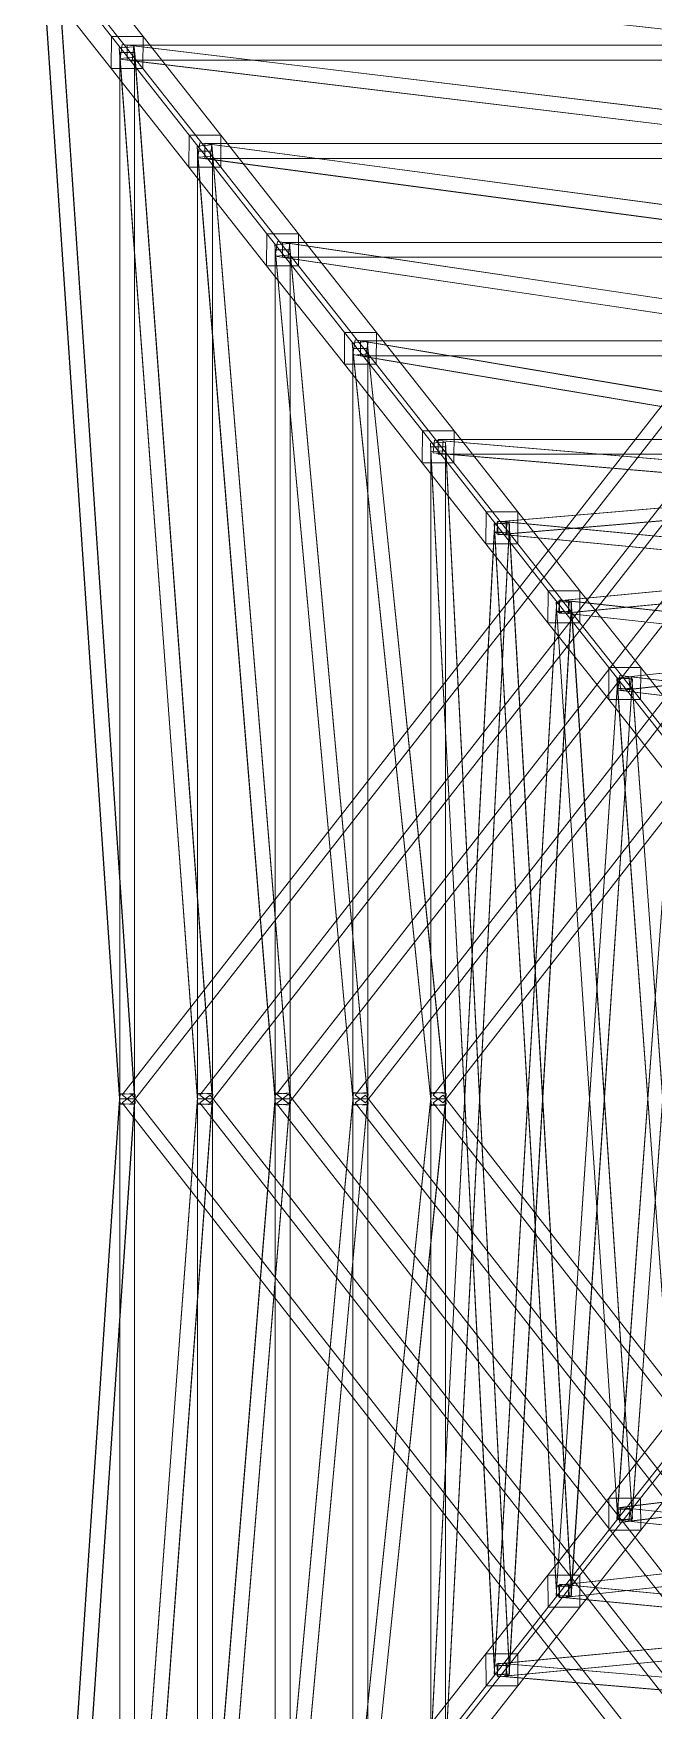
# Model space of a CAD drawing. Extents: x 4 to 464, y 11 to 29.
# Drawn here: x 455.72 to 458.62, y 17.13 to 25 of the extents above; entities that cross this region are included whole.
import ezdxf

# ---------------------------------------------------------------- set-up
doc = ezdxf.new("R2010")
doc.units = 0
doc.header["$MEASUREMENT"] = 0
doc.layers.add('Structures Plan', color=7, linetype='CONTINUOUS', lineweight=0)

msp = doc.modelspace()

# ---------------------------------------------------------------- linework, layer by layer
at = {"layer": 'Structures Plan', "color": 253}
for points in [[(455.718, 25.445, 0.012), (456.082, 24.982, 5.012), (456.081, 24.832, 4.999), (455.717, 25.295, -0.001)], [(455.867, 25.445, 0.001), (456.231, 24.982, 5.001), (456.082, 24.982, 5.012), (455.718, 25.445, 0.012)], [(459.97, 24.875, 5.023), (455.762, 25.338, 0.023), (455.769, 25.408, 0.023), (459.977, 24.945, 5.023)], [(459.977, 24.945, 5.023), (455.769, 25.408, 0.023), (455.822, 25.402, -0.023), (460.03, 24.939, 4.977)], [(460.03, 24.939, 4.977), (455.822, 25.402, -0.023), (455.815, 25.332, -0.023), (460.023, 24.869, 4.977)], [(455.866, 25.295, -0.012), (456.23, 24.832, 4.988), (456.231, 24.982, 5.001), (455.867, 25.445, 0.001)], [(456.119, 20.021, 5.026), (455.755, 25.391, 0.026), (455.825, 25.396, 0.026), (456.189, 20.026, 5.026)], [(456.123, 19.974, 4.974), (455.759, 25.344, -0.026), (455.755, 25.391, 0.026), (456.119, 20.021, 5.026)], [(456.193, 19.979, 4.974), (455.829, 25.349, -0.026), (455.759, 25.344, -0.026), (456.123, 19.974, 4.974)], [(460.023, 24.869, 4.977), (455.815, 25.332, -0.023), (455.762, 25.338, 0.023), (459.97, 24.875, 5.023)], [(456.189, 20.026, 5.026), (455.825, 25.396, 0.026), (455.829, 25.349, -0.026), (456.193, 19.979, 4.974)], [(455.717, 25.295, -0.001), (456.081, 24.832, 4.999), (456.23, 24.832, 4.988), (455.866, 25.295, -0.012)], [(456.081, 24.832, 4.999), (456.082, 24.982, 5.012), (456.231, 24.982, 5.001), (456.23, 24.832, 4.988)], [(456.082, 24.982, 5.012), (456.447, 24.52, 10.012), (456.446, 24.37, 9.999), (456.081, 24.832, 4.999)], [(456.081, 24.832, 4.999), (456.082, 24.982, 5.012), (456.231, 24.982, 5.001), (456.23, 24.832, 4.988)], [(456.231, 24.982, 5.001), (456.596, 24.52, 10.001), (456.447, 24.52, 10.012), (456.082, 24.982, 5.012)], [(456.484, 20.022, 10.025), (456.119, 24.929, 5.025), (456.189, 24.934, 5.025), (456.554, 20.027, 10.025)], [(456.123, 24.88, 4.975), (456.193, 24.885, 4.975), (456.189, 24.934, 5.025), (456.119, 24.929, 5.025)], [(459.968, 24.414, 10.021), (456.124, 24.876, 5.021), (456.133, 24.945, 5.021), (459.977, 24.483, 10.021)], [(456.179, 24.869, 4.979), (456.188, 24.938, 4.979), (456.133, 24.945, 5.021), (456.124, 24.876, 5.021)], [(459.977, 24.483, 10.021), (456.133, 24.945, 5.021), (456.188, 24.938, 4.979), (460.032, 24.476, 9.979)], [(456.156, 24.872, 4.965), (460, 24.872, 4.965), (460, 24.942, 4.965), (456.156, 24.942, 4.965)], [(456.156, 24.942, 5.035), (460, 24.942, 5.035), (460, 24.872, 5.035), (456.156, 24.872, 5.035)], [(456.156, 24.942, 4.965), (460, 24.942, 4.965), (460, 24.942, 5.035), (456.156, 24.942, 5.035)], [(456.156, 24.942, 4.965), (456.156, 24.872, 4.965), (456.156, 24.872, 5.035), (456.156, 24.942, 5.035)], [(460.032, 24.476, 9.979), (456.188, 24.938, 4.979), (456.179, 24.869, 4.979), (460.023, 24.407, 9.979)], [(456.554, 20.027, 10.025), (456.189, 24.934, 5.025), (456.193, 24.885, 4.975), (456.558, 19.978, 9.975)], [(456.23, 24.832, 4.988), (456.595, 24.37, 9.988), (456.596, 24.52, 10.001), (456.231, 24.982, 5.001)], [(456.488, 19.973, 9.975), (456.123, 24.88, 4.975), (456.119, 24.929, 5.025), (456.484, 20.022, 10.025)], [(456.121, 24.907, 4.965), (456.121, 20, 4.965), (456.191, 20, 4.965), (456.191, 24.907, 4.965)], [(456.121, 24.907, 5.035), (456.121, 20, 5.035), (456.121, 20, 4.965), (456.121, 24.907, 4.965)], [(456.191, 24.907, 5.035), (456.191, 20, 5.035), (456.121, 20, 5.035), (456.121, 24.907, 5.035)], [(456.191, 24.907, 4.965), (456.121, 24.907, 4.965), (456.121, 24.907, 5.035), (456.191, 24.907, 5.035)], [(456.558, 19.978, 9.975), (456.193, 24.885, 4.975), (456.123, 24.88, 4.975), (456.488, 19.973, 9.975)], [(460.023, 24.407, 9.979), (456.179, 24.869, 4.979), (456.124, 24.876, 5.021), (459.968, 24.414, 10.021)], [(456.18, 19.981, 4.97), (460.024, 24.888, 4.97), (459.976, 24.926, 4.97), (456.132, 20.019, 4.97)], [(456.132, 20.019, 5.03), (459.976, 24.926, 5.03), (460.024, 24.888, 5.03), (456.18, 19.981, 5.03)], [(456.132, 20.019, 4.97), (459.976, 24.926, 4.97), (459.976, 24.926, 5.03), (456.132, 20.019, 5.03)], [(456.156, 24.872, 5.035), (460, 24.872, 5.035), (460, 24.872, 4.965), (456.156, 24.872, 4.965)], [(456.18, 19.981, 5.03), (460.024, 24.888, 5.03), (460.024, 24.888, 4.97), (456.18, 19.981, 4.97)], [(456.191, 24.907, 4.965), (456.191, 20, 4.965), (456.191, 20, 5.035), (456.191, 24.907, 5.035)], [(456.081, 24.832, 4.999), (456.446, 24.37, 9.999), (456.595, 24.37, 9.988), (456.23, 24.832, 4.988)], [(456.446, 24.37, 9.999), (456.447, 24.52, 10.012), (456.596, 24.52, 10.001), (456.595, 24.37, 9.988)], [(456.447, 24.52, 10.012), (456.811, 24.057, 15.012), (456.81, 23.907, 14.999), (456.446, 24.37, 9.999)], [(456.446, 24.37, 9.999), (456.447, 24.52, 10.012), (456.596, 24.52, 10.001), (456.595, 24.37, 9.988)], [(456.596, 24.52, 10.001), (456.96, 24.057, 15.001), (456.811, 24.057, 15.012), (456.447, 24.52, 10.012)], [(456.848, 20.023, 15.023), (456.484, 24.468, 10.023), (456.554, 24.474, 10.023), (456.918, 20.029, 15.023)], [(456.488, 24.416, 9.977), (456.558, 24.422, 9.977), (456.554, 24.474, 10.023), (456.484, 24.468, 10.023)], [(456.852, 19.971, 14.977), (456.488, 24.416, 9.977), (456.484, 24.468, 10.023), (456.848, 20.023, 15.023)], [(459.967, 23.951, 15.02), (456.488, 24.414, 10.02), (456.497, 24.483, 10.02), (459.976, 24.02, 15.02)], [(456.545, 24.407, 9.98), (456.554, 24.476, 9.98), (456.497, 24.483, 10.02), (456.488, 24.414, 10.02)], [(459.976, 24.02, 15.02), (456.497, 24.483, 10.02), (456.554, 24.476, 9.98), (460.033, 24.013, 14.98)], [(456.545, 19.982, 9.97), (460.024, 24.427, 9.97), (459.976, 24.463, 9.97), (456.497, 20.018, 9.97)], [(456.497, 20.018, 10.03), (459.976, 24.463, 10.03), (460.024, 24.427, 10.03), (456.545, 19.982, 10.03)], [(456.497, 20.018, 9.97), (459.976, 24.463, 9.97), (459.976, 24.463, 10.03), (456.497, 20.018, 10.03)], [(456.521, 24.41, 9.965), (460, 24.41, 9.965), (460, 24.48, 9.965), (456.521, 24.48, 9.965)], [(456.521, 24.48, 10.035), (460, 24.48, 10.035), (460, 24.41, 10.035), (456.521, 24.41, 10.035)], [(456.521, 24.48, 9.965), (460, 24.48, 9.965), (460, 24.48, 10.035), (456.521, 24.48, 10.035)], [(456.521, 24.48, 9.965), (456.521, 24.41, 9.965), (456.521, 24.41, 10.035), (456.521, 24.48, 10.035)], [(460.033, 24.013, 14.98), (456.554, 24.476, 9.98), (456.545, 24.407, 9.98), (460.024, 23.944, 14.98)], [(456.918, 20.029, 15.023), (456.554, 24.474, 10.023), (456.558, 24.422, 9.977), (456.922, 19.977, 14.977)], [(456.595, 24.37, 9.988), (456.959, 23.907, 14.988), (456.96, 24.057, 15.001), (456.596, 24.52, 10.001)], [(456.486, 24.445, 9.965), (456.486, 20, 9.965), (456.556, 20, 9.965), (456.556, 24.445, 9.965)], [(456.486, 24.445, 10.035), (456.486, 20, 10.035), (456.486, 20, 9.965), (456.486, 24.445, 9.965)], [(456.556, 24.445, 10.035), (456.556, 20, 10.035), (456.486, 20, 10.035), (456.486, 24.445, 10.035)], [(456.556, 24.445, 9.965), (456.486, 24.445, 9.965), (456.486, 24.445, 10.035), (456.556, 24.445, 10.035)], [(456.922, 19.977, 14.977), (456.558, 24.422, 9.977), (456.488, 24.416, 9.977), (456.852, 19.971, 14.977)], [(460.024, 23.944, 14.98), (456.545, 24.407, 9.98), (456.488, 24.414, 10.02), (459.967, 23.951, 15.02)], [(456.521, 24.41, 10.035), (460, 24.41, 10.035), (460, 24.41, 9.965), (456.521, 24.41, 9.965)], [(456.545, 19.982, 10.03), (460.024, 24.427, 10.03), (460.024, 24.427, 9.97), (456.545, 19.982, 9.97)], [(456.556, 24.445, 9.965), (456.556, 20, 9.965), (456.556, 20, 10.035), (456.556, 24.445, 10.035)], [(456.446, 24.37, 9.999), (456.81, 23.907, 14.999), (456.959, 23.907, 14.988), (456.595, 24.37, 9.988)], [(456.81, 23.907, 14.999), (456.811, 24.057, 15.012), (456.96, 24.057, 15.001), (456.959, 23.907, 14.988)], [(456.811, 24.057, 15.012), (457.176, 23.595, 20.012), (457.175, 23.445, 19.999), (456.81, 23.907, 14.999)], [(456.81, 23.907, 14.999), (456.811, 24.057, 15.012), (456.96, 24.057, 15.001), (456.959, 23.907, 14.988)], [(456.96, 24.057, 15.001), (457.325, 23.595, 20.001), (457.176, 23.595, 20.012), (456.811, 24.057, 15.012)], [(457.213, 20.024, 20.022), (456.848, 24.006, 15.022), (456.917, 24.012, 15.022), (457.282, 20.03, 20.022)], [(456.853, 23.952, 14.978), (456.922, 23.958, 14.978), (456.917, 24.012, 15.022), (456.848, 24.006, 15.022)], [(457.218, 19.97, 19.978), (456.853, 23.952, 14.978), (456.848, 24.006, 15.022), (457.213, 20.024, 20.022)], [(459.966, 23.49, 20.019), (456.851, 23.952, 15.019), (456.861, 24.021, 15.019), (459.976, 23.559, 20.019)], [(456.909, 23.943, 14.981), (456.919, 24.012, 14.981), (456.861, 24.021, 15.019), (456.851, 23.952, 15.019)], [(456.913, 19.978, 14.965), (460.028, 23.96, 14.965), (459.972, 24.004, 14.965), (456.857, 20.022, 14.965)], [(456.857, 20.022, 15.035), (459.972, 24.004, 15.035), (460.028, 23.96, 15.035), (456.913, 19.978, 15.035)], [(456.857, 20.022, 14.965), (459.972, 24.004, 14.965), (459.972, 24.004, 15.035), (456.857, 20.022, 15.035)], [(459.976, 23.559, 20.019), (456.861, 24.021, 15.019), (456.919, 24.012, 14.981), (460.034, 23.55, 19.981)], [(456.885, 23.947, 14.965), (460, 23.947, 14.965), (460, 24.017, 14.965), (456.885, 24.017, 14.965)], [(456.885, 24.017, 15.035), (460, 24.017, 15.035), (460, 23.947, 15.035), (456.885, 23.947, 15.035)], [(456.885, 24.017, 14.965), (460, 24.017, 14.965), (460, 24.017, 15.035), (456.885, 24.017, 15.035)], [(456.885, 24.017, 14.965), (456.885, 23.947, 14.965), (456.885, 23.947, 15.035), (456.885, 24.017, 15.035)], [(460.034, 23.55, 19.981), (456.919, 24.012, 14.981), (456.909, 23.943, 14.981), (460.024, 23.481, 19.981)], [(457.282, 20.03, 20.022), (456.917, 24.012, 15.022), (456.922, 23.958, 14.978), (457.287, 19.976, 19.978)], [(456.959, 23.907, 14.988), (457.324, 23.445, 19.988), (457.325, 23.595, 20.001), (456.96, 24.057, 15.001)], [(456.85, 23.982, 14.965), (456.85, 20, 14.965), (456.92, 20, 14.965), (456.92, 23.982, 14.965)], [(456.85, 23.982, 15.035), (456.85, 20, 15.035), (456.85, 20, 14.965), (456.85, 23.982, 14.965)], [(456.92, 23.982, 15.035), (456.92, 20, 15.035), (456.85, 20, 15.035), (456.85, 23.982, 15.035)], [(456.92, 23.982, 14.965), (456.85, 23.982, 14.965), (456.85, 23.982, 15.035), (456.92, 23.982, 15.035)], [(460.024, 23.481, 19.981), (456.909, 23.943, 14.981), (456.851, 23.952, 15.019), (459.966, 23.49, 20.019)], [(457.287, 19.976, 19.978), (456.922, 23.958, 14.978), (456.853, 23.952, 14.978), (457.218, 19.97, 19.978)], [(456.885, 23.947, 15.035), (460, 23.947, 15.035), (460, 23.947, 14.965), (456.885, 23.947, 14.965)], [(456.913, 19.978, 15.035), (460.028, 23.96, 15.035), (460.028, 23.96, 14.965), (456.913, 19.978, 14.965)], [(456.92, 23.982, 14.965), (456.92, 20, 14.965), (456.92, 20, 15.035), (456.92, 23.982, 15.035)], [(456.81, 23.907, 14.999), (457.175, 23.445, 19.999), (457.324, 23.445, 19.988), (456.959, 23.907, 14.988)], [(457.175, 23.445, 19.999), (457.176, 23.595, 20.012), (457.325, 23.595, 20.001), (457.324, 23.445, 19.988)], [(457.176, 23.595, 20.012), (457.541, 23.133, 25.012), (457.54, 22.983, 24.999), (457.175, 23.445, 19.999)], [(457.175, 23.445, 19.999), (457.176, 23.595, 20.012), (457.325, 23.595, 20.001), (457.324, 23.445, 19.988)], [(457.325, 23.595, 20.001), (457.69, 23.133, 25.001), (457.541, 23.133, 25.012), (457.176, 23.595, 20.012)], [(457.324, 23.445, 19.988), (457.689, 22.983, 24.988), (457.69, 23.133, 25.001), (457.325, 23.595, 20.001)], [(457.577, 20.025, 25.02), (457.212, 23.545, 20.02), (457.282, 23.552, 20.02), (457.647, 20.032, 25.02)], [(457.218, 23.488, 19.98), (457.288, 23.495, 19.98), (457.282, 23.552, 20.02), (457.212, 23.545, 20.02)], [(457.583, 19.968, 24.98), (457.218, 23.488, 19.98), (457.212, 23.545, 20.02), (457.577, 20.025, 25.02)], [(459.964, 23.029, 25.017), (457.214, 23.491, 20.017), (457.226, 23.56, 20.017), (459.976, 23.098, 25.017)], [(457.274, 23.48, 19.983), (457.286, 23.549, 19.983), (457.226, 23.56, 20.017), (457.214, 23.491, 20.017)], [(457.215, 23.52, 19.965), (457.215, 20, 19.965), (457.285, 20, 19.965), (457.285, 23.52, 19.965)], [(457.215, 23.52, 20.035), (457.215, 20, 20.035), (457.215, 20, 19.965), (457.215, 23.52, 19.965)], [(457.285, 23.52, 20.035), (457.285, 20, 20.035), (457.215, 20, 20.035), (457.215, 23.52, 20.035)], [(457.285, 23.52, 19.965), (457.215, 23.52, 19.965), (457.215, 23.52, 20.035), (457.285, 23.52, 20.035)], [(459.976, 23.098, 25.017), (457.226, 23.56, 20.017), (457.286, 23.549, 19.983), (460.036, 23.087, 24.983)], [(457.274, 19.982, 19.97), (460.024, 23.502, 19.97), (459.976, 23.538, 19.97), (457.226, 20.018, 19.97)], [(457.226, 20.018, 20.03), (459.976, 23.538, 20.03), (460.024, 23.502, 20.03), (457.274, 19.982, 20.03)], [(457.226, 20.018, 19.97), (459.976, 23.538, 19.97), (459.976, 23.538, 20.03), (457.226, 20.018, 20.03)], [(457.25, 23.485, 19.965), (460, 23.485, 19.965), (460, 23.555, 19.965), (457.25, 23.555, 19.965)], [(457.25, 23.555, 20.035), (460, 23.555, 20.035), (460, 23.485, 20.035), (457.25, 23.485, 20.035)], [(457.25, 23.555, 19.965), (460, 23.555, 19.965), (460, 23.555, 20.035), (457.25, 23.555, 20.035)], [(457.25, 23.555, 19.965), (457.25, 23.485, 19.965), (457.25, 23.485, 20.035), (457.25, 23.555, 20.035)], [(460.036, 23.087, 24.983), (457.286, 23.549, 19.983), (457.274, 23.48, 19.983), (460.024, 23.018, 24.983)], [(457.647, 20.032, 25.02), (457.282, 23.552, 20.02), (457.288, 23.495, 19.98), (457.653, 19.975, 24.98)], [(457.285, 23.52, 19.965), (457.285, 20, 19.965), (457.285, 20, 20.035), (457.285, 23.52, 20.035)], [(457.175, 23.445, 19.999), (457.54, 22.983, 24.999), (457.689, 22.983, 24.988), (457.324, 23.445, 19.988)], [(460.024, 23.018, 24.983), (457.274, 23.48, 19.983), (457.214, 23.491, 20.017), (459.964, 23.029, 25.017)], [(457.653, 19.975, 24.98), (457.288, 23.495, 19.98), (457.218, 23.488, 19.98), (457.583, 19.968, 24.98)], [(457.25, 23.485, 20.035), (460, 23.485, 20.035), (460, 23.485, 19.965), (457.25, 23.485, 19.965)], [(457.274, 19.982, 20.03), (460.024, 23.502, 20.03), (460.024, 23.502, 19.97), (457.274, 19.982, 19.97)], [(457.54, 22.983, 24.999), (457.541, 23.133, 25.012), (457.69, 23.133, 25.001), (457.689, 22.983, 24.988)], [(457.541, 23.133, 25.012), (457.84, 22.753, 29.112), (457.839, 22.603, 29.099), (457.54, 22.983, 24.999)], [(457.54, 22.983, 24.999), (457.541, 23.133, 25.012), (457.69, 23.133, 25.001), (457.689, 22.983, 24.988)], [(457.69, 23.133, 25.001), (457.989, 22.753, 29.101), (457.84, 22.753, 29.112), (457.541, 23.133, 25.012)], [(457.689, 22.983, 24.988), (457.988, 22.603, 29.088), (457.989, 22.753, 29.101), (457.69, 23.133, 25.001)], [(457.878, 17.34, 29.128), (457.579, 23.076, 25.028), (457.649, 23.08, 25.028), (457.948, 17.344, 29.128)], [(457.581, 23.036, 24.972), (457.651, 23.04, 24.972), (457.649, 23.08, 25.028), (457.579, 23.076, 25.028)], [(457.88, 17.3, 29.072), (457.581, 23.036, 24.972), (457.579, 23.076, 25.028), (457.878, 17.34, 29.128)], [(457.58, 23.058, 24.965), (457.58, 20, 24.965), (457.65, 20, 24.965), (457.65, 23.058, 24.965)], [(457.58, 23.058, 25.035), (457.58, 20, 25.035), (457.58, 20, 24.965), (457.58, 23.058, 24.965)], [(457.65, 23.058, 25.035), (457.65, 20, 25.035), (457.58, 20, 25.035), (457.58, 23.058, 25.035)], [(457.65, 23.058, 24.965), (457.58, 23.058, 24.965), (457.58, 23.058, 25.035), (457.65, 23.058, 25.035)], [(457.639, 19.982, 24.97), (460.024, 23.04, 24.97), (459.976, 23.076, 24.97), (457.591, 20.018, 24.97)], [(457.591, 20.018, 25.03), (459.976, 23.076, 25.03), (460.024, 23.04, 25.03), (457.639, 19.982, 25.03)], [(457.591, 20.018, 24.97), (459.976, 23.076, 24.97), (459.976, 23.076, 25.03), (457.591, 20.018, 25.03)], [(462.063, 22.65, 29.122), (457.592, 23.03, 25.022), (457.597, 23.09, 25.022), (462.068, 22.71, 29.122)], [(457.633, 23.026, 24.978), (457.638, 23.086, 24.978), (457.597, 23.09, 25.022), (457.592, 23.03, 25.022)], [(462.068, 22.71, 29.122), (457.597, 23.09, 25.022), (457.638, 23.086, 24.978), (462.109, 22.706, 29.078)], [(457.615, 23.023, 24.965), (460, 23.023, 24.965), (460, 23.093, 24.965), (457.615, 23.093, 24.965)], [(457.615, 23.093, 25.035), (460, 23.093, 25.035), (460, 23.023, 25.035), (457.615, 23.023, 25.035)], [(457.615, 23.093, 24.965), (460, 23.093, 24.965), (460, 23.093, 25.035), (457.615, 23.093, 25.035)], [(457.615, 23.093, 24.965), (457.615, 23.023, 24.965), (457.615, 23.023, 25.035), (457.615, 23.093, 25.035)], [(462.109, 22.706, 29.078), (457.638, 23.086, 24.978), (457.633, 23.026, 24.978), (462.104, 22.646, 29.078)], [(457.948, 17.344, 29.128), (457.649, 23.08, 25.028), (457.651, 23.04, 24.972), (457.95, 17.304, 29.072)], [(457.65, 23.058, 24.965), (457.65, 20, 24.965), (457.65, 20, 25.035), (457.65, 23.058, 25.035)], [(457.891, 22.706, 29.078), (462.362, 23.086, 24.978), (462.403, 23.09, 25.022), (457.932, 22.71, 29.122)], [(457.896, 22.646, 29.078), (462.367, 23.026, 24.978), (462.362, 23.086, 24.978), (457.891, 22.706, 29.078)], [(457.932, 22.71, 29.122), (462.403, 23.09, 25.022), (462.408, 23.03, 25.022), (457.937, 22.65, 29.122)], [(457.54, 22.983, 24.999), (457.839, 22.603, 29.099), (457.988, 22.603, 29.088), (457.689, 22.983, 24.988)], [(457.95, 17.304, 29.072), (457.651, 23.04, 24.972), (457.581, 23.036, 24.972), (457.88, 17.3, 29.072)], [(462.104, 22.646, 29.078), (457.633, 23.026, 24.978), (457.592, 23.03, 25.022), (462.063, 22.65, 29.122)], [(457.615, 23.023, 25.035), (460, 23.023, 25.035), (460, 23.023, 24.965), (457.615, 23.023, 24.965)], [(457.639, 19.982, 25.03), (460.024, 23.04, 25.03), (460.024, 23.04, 24.97), (457.639, 19.982, 24.97)], [(457.937, 22.65, 29.122), (462.408, 23.03, 25.022), (462.367, 23.026, 24.978), (457.896, 22.646, 29.078)], [(457.839, 22.603, 29.099), (457.84, 22.753, 29.112), (457.989, 22.753, 29.101), (457.988, 22.603, 29.088)], [(457.84, 22.753, 29.112), (458.131, 22.383, 33.112), (458.13, 22.233, 33.099), (457.839, 22.603, 29.099)], [(457.839, 22.603, 29.099), (457.84, 22.753, 29.112), (457.989, 22.753, 29.101), (457.988, 22.603, 29.088)], [(457.989, 22.753, 29.101), (458.28, 22.383, 33.101), (458.131, 22.383, 33.112), (457.84, 22.753, 29.112)], [(457.988, 22.603, 29.088), (458.279, 22.233, 33.088), (458.28, 22.383, 33.101), (457.989, 22.753, 29.101)], [(457.878, 22.66, 29.128), (457.579, 16.924, 25.028), (457.581, 16.964, 24.972), (457.88, 22.7, 29.072)], [(457.948, 22.656, 29.128), (457.649, 16.92, 25.028), (457.579, 16.924, 25.028), (457.878, 22.66, 29.128)], [(457.88, 22.7, 29.072), (457.581, 16.964, 24.972), (457.651, 16.96, 24.972), (457.95, 22.696, 29.072)], [(457.95, 22.696, 29.072), (457.651, 16.96, 24.972), (457.649, 16.92, 25.028), (457.948, 22.656, 29.128)], [(458.169, 17.712, 33.127), (457.878, 22.698, 29.127), (457.948, 22.702, 29.127), (458.239, 17.716, 33.127)], [(457.88, 22.654, 29.073), (457.95, 22.658, 29.073), (457.948, 22.702, 29.127), (457.878, 22.698, 29.127)], [(457.95, 22.696, 29.072), (457.88, 22.7, 29.072), (457.878, 22.66, 29.128), (457.948, 22.656, 29.128)], [(458.171, 17.668, 33.073), (457.88, 22.654, 29.073), (457.878, 22.698, 29.127), (458.169, 17.712, 33.127)], [(458.241, 17.672, 33.073), (457.95, 22.658, 29.073), (457.88, 22.654, 29.073), (458.171, 17.668, 33.073)], [(461.771, 22.28, 33.121), (457.89, 22.65, 29.121), (457.895, 22.71, 29.121), (461.776, 22.34, 33.121)], [(457.933, 22.646, 29.079), (457.938, 22.706, 29.079), (457.895, 22.71, 29.121), (457.89, 22.65, 29.121)], [(461.814, 22.276, 33.079), (457.933, 22.646, 29.079), (457.89, 22.65, 29.121), (461.771, 22.28, 33.121)], [(457.891, 22.706, 29.078), (457.896, 22.646, 29.078), (457.937, 22.65, 29.122), (457.932, 22.71, 29.122)], [(461.776, 22.34, 33.121), (457.895, 22.71, 29.121), (457.938, 22.706, 29.079), (461.819, 22.336, 33.079)], [(461.819, 22.336, 33.079), (457.938, 22.706, 29.079), (457.933, 22.646, 29.079), (461.814, 22.276, 33.079)], [(458.239, 17.716, 33.127), (457.948, 22.702, 29.127), (457.95, 22.658, 29.073), (458.241, 17.672, 33.073)], [(458.181, 22.336, 33.079), (462.062, 22.706, 29.079), (462.105, 22.71, 29.121), (458.224, 22.34, 33.121)], [(458.186, 22.276, 33.079), (462.067, 22.646, 29.079), (462.062, 22.706, 29.079), (458.181, 22.336, 33.079)], [(458.229, 22.28, 33.121), (462.11, 22.65, 29.121), (462.067, 22.646, 29.079), (458.186, 22.276, 33.079)], [(458.224, 22.34, 33.121), (462.105, 22.71, 29.121), (462.11, 22.65, 29.121), (458.229, 22.28, 33.121)], [(457.839, 22.603, 29.099), (458.13, 22.233, 33.099), (458.279, 22.233, 33.088), (457.988, 22.603, 29.088)], [(458.13, 22.233, 33.099), (458.131, 22.383, 33.112), (458.28, 22.383, 33.101), (458.279, 22.233, 33.088)], [(458.131, 22.383, 33.112), (458.416, 22.023, 37.012), (458.415, 21.873, 36.999), (458.13, 22.233, 33.099)], [(458.13, 22.233, 33.099), (458.131, 22.383, 33.112), (458.28, 22.383, 33.101), (458.279, 22.233, 33.088)], [(458.28, 22.383, 33.101), (458.565, 22.023, 37.001), (458.416, 22.023, 37.012), (458.131, 22.383, 33.112)], [(461.484, 21.921, 37.019), (458.179, 22.281, 33.119), (458.186, 22.34, 33.119), (461.491, 21.98, 37.019)], [(458.224, 22.276, 33.081), (458.231, 22.335, 33.081), (458.186, 22.34, 33.119), (458.179, 22.281, 33.119)], [(458.181, 22.336, 33.079), (458.186, 22.276, 33.079), (458.229, 22.28, 33.121), (458.224, 22.34, 33.121)], [(461.491, 21.98, 37.019), (458.186, 22.34, 33.119), (458.231, 22.335, 33.081), (461.536, 21.975, 36.981)], [(461.536, 21.975, 36.981), (458.231, 22.335, 33.081), (458.224, 22.276, 33.081), (461.529, 21.916, 36.981)], [(458.279, 22.233, 33.088), (458.564, 21.873, 36.988), (458.565, 22.023, 37.001), (458.28, 22.383, 33.101)], [(458.464, 21.975, 36.981), (461.769, 22.335, 33.081), (461.814, 22.34, 33.119), (458.509, 21.98, 37.019)], [(458.471, 21.916, 36.981), (461.776, 22.276, 33.081), (461.769, 22.335, 33.081), (458.464, 21.975, 36.981)], [(458.509, 21.98, 37.019), (461.814, 22.34, 33.119), (461.821, 22.281, 33.119), (458.516, 21.921, 37.019)], [(458.169, 22.288, 33.127), (457.878, 17.302, 29.127), (457.88, 17.346, 29.073), (458.171, 22.332, 33.073)], [(458.239, 22.284, 33.127), (457.948, 17.298, 29.127), (457.878, 17.302, 29.127), (458.169, 22.288, 33.127)], [(458.171, 22.332, 33.073), (457.88, 17.346, 29.073), (457.95, 17.342, 29.073), (458.241, 22.328, 33.073)], [(458.241, 22.328, 33.073), (457.95, 17.342, 29.073), (457.948, 17.298, 29.127), (458.239, 22.284, 33.127)], [(458.454, 18.073, 37.026), (458.169, 22.329, 33.126), (458.238, 22.334, 33.126), (458.523, 18.078, 37.026)], [(458.172, 22.282, 33.074), (458.241, 22.287, 33.074), (458.238, 22.334, 33.126), (458.169, 22.329, 33.126)], [(458.241, 22.328, 33.073), (458.171, 22.332, 33.073), (458.169, 22.288, 33.127), (458.239, 22.284, 33.127)], [(458.457, 18.026, 36.974), (458.172, 22.282, 33.074), (458.169, 22.329, 33.126), (458.454, 18.073, 37.026)], [(458.526, 18.031, 36.974), (458.241, 22.287, 33.074), (458.172, 22.282, 33.074), (458.457, 18.026, 36.974)], [(461.529, 21.916, 36.981), (458.224, 22.276, 33.081), (458.179, 22.281, 33.119), (461.484, 21.921, 37.019)], [(458.523, 18.078, 37.026), (458.238, 22.334, 33.126), (458.241, 22.287, 33.074), (458.526, 18.031, 36.974)], [(458.516, 21.921, 37.019), (461.821, 22.281, 33.119), (461.776, 22.276, 33.081), (458.471, 21.916, 36.981)], [(458.13, 22.233, 33.099), (458.415, 21.873, 36.999), (458.564, 21.873, 36.988), (458.279, 22.233, 33.088)], [(458.415, 21.873, 36.999), (458.416, 22.023, 37.012), (458.565, 22.023, 37.001), (458.564, 21.873, 36.988)], [(458.416, 22.023, 37.012), (458.678, 21.69, 40.612), (458.677, 21.54, 40.599), (458.415, 21.873, 36.999)], [(458.415, 21.873, 36.999), (458.416, 22.023, 37.012), (458.565, 22.023, 37.001), (458.564, 21.873, 36.988)], [(458.565, 22.023, 37.001), (458.827, 21.69, 40.601), (458.678, 21.69, 40.612), (458.416, 22.023, 37.012)], [(458.564, 21.873, 36.988), (458.826, 21.54, 40.588), (458.827, 21.69, 40.601), (458.565, 22.023, 37.001)], [(458.454, 21.927, 37.026), (458.169, 17.671, 33.126), (458.172, 17.718, 33.074), (458.457, 21.974, 36.974)], [(458.457, 21.974, 36.974), (458.172, 17.718, 33.074), (458.241, 17.713, 33.074), (458.526, 21.969, 36.974)], [(458.526, 21.969, 36.974), (458.241, 17.713, 33.074), (458.238, 17.666, 33.126), (458.523, 21.922, 37.026)], [(458.715, 18.407, 40.625), (458.453, 21.97, 37.025), (458.523, 21.975, 37.025), (458.785, 18.412, 40.625)], [(458.457, 21.921, 36.975), (458.527, 21.926, 36.975), (458.523, 21.975, 37.025), (458.453, 21.97, 37.025)], [(458.719, 18.358, 40.575), (458.457, 21.921, 36.975), (458.453, 21.97, 37.025), (458.715, 18.407, 40.625)], [(458.526, 21.969, 36.974), (458.457, 21.974, 36.974), (458.454, 21.927, 37.026), (458.523, 21.922, 37.026)], [(461.216, 21.584, 40.621), (458.458, 21.917, 37.021), (458.467, 21.986, 37.021), (461.225, 21.653, 40.621)], [(458.513, 21.91, 36.979), (458.522, 21.979, 36.979), (458.467, 21.986, 37.021), (458.458, 21.917, 37.021)], [(458.464, 21.975, 36.981), (458.471, 21.916, 36.981), (458.516, 21.921, 37.019), (458.509, 21.98, 37.019)], [(461.225, 21.653, 40.621), (458.467, 21.986, 37.021), (458.522, 21.979, 36.979), (461.28, 21.646, 40.579)], [(461.28, 21.646, 40.579), (458.522, 21.979, 36.979), (458.513, 21.91, 36.979), (461.271, 21.577, 40.579)], [(458.785, 18.412, 40.625), (458.523, 21.975, 37.025), (458.527, 21.926, 36.975), (458.789, 18.363, 40.575)], [(458.523, 21.922, 37.026), (458.238, 17.666, 33.126), (458.169, 17.671, 33.126), (458.454, 21.927, 37.026)], [(458.415, 21.873, 36.999), (458.677, 21.54, 40.599), (458.826, 21.54, 40.588), (458.564, 21.873, 36.988)], [(458.789, 18.363, 40.575), (458.527, 21.926, 36.975), (458.457, 21.921, 36.975), (458.719, 18.358, 40.575)], [(461.271, 21.577, 40.579), (458.513, 21.91, 36.979), (458.458, 21.917, 37.021), (461.216, 21.584, 40.621)], [(458.715, 21.593, 40.625), (458.453, 18.03, 37.025), (458.457, 18.079, 36.975), (458.719, 21.642, 40.575)], [(458.719, 21.642, 40.575), (458.457, 18.079, 36.975), (458.527, 18.074, 36.975), (458.789, 21.637, 40.575)], [(458.789, 21.637, 40.575), (458.527, 18.074, 36.975), (458.523, 18.025, 37.025), (458.785, 21.588, 40.625)], [(458.785, 21.588, 40.625), (458.523, 18.025, 37.025), (458.453, 18.03, 37.025), (458.715, 21.593, 40.625)], [(456.119, 19.979, 5.026), (455.755, 14.609, 0.026), (455.759, 14.656, -0.026), (456.123, 20.026, 4.974)], [(456.189, 19.974, 5.026), (455.825, 14.604, 0.026), (455.755, 14.609, 0.026), (456.119, 19.979, 5.026)], [(456.123, 20.026, 4.974), (455.759, 14.656, -0.026), (455.829, 14.651, -0.026), (456.193, 20.021, 4.974)], [(456.193, 20.021, 4.974), (455.829, 14.651, -0.026), (455.825, 14.604, 0.026), (456.189, 19.974, 5.026)], [(456.484, 19.978, 10.025), (456.119, 15.071, 5.025), (456.123, 15.12, 4.975), (456.488, 20.027, 9.975)], [(456.193, 20.021, 4.974), (456.123, 20.026, 4.974), (456.119, 19.979, 5.026), (456.189, 19.974, 5.026)], [(456.123, 19.974, 4.974), (456.193, 19.979, 4.974), (456.189, 20.026, 5.026), (456.119, 20.021, 5.026)], [(456.554, 19.973, 10.025), (456.189, 15.066, 5.025), (456.119, 15.071, 5.025), (456.484, 19.978, 10.025)], [(456.191, 15.093, 4.965), (456.191, 20, 4.965), (456.121, 20, 4.965), (456.121, 15.093, 4.965)], [(456.121, 15.093, 5.035), (456.121, 20, 5.035), (456.191, 20, 5.035), (456.191, 15.093, 5.035)], [(456.121, 15.093, 4.965), (456.121, 20, 4.965), (456.121, 20, 5.035), (456.121, 15.093, 5.035)], [(456.121, 20, 4.965), (456.191, 20, 4.965), (456.191, 20, 5.035), (456.121, 20, 5.035)], [(456.191, 20, 4.965), (456.121, 20, 4.965), (456.121, 20, 5.035), (456.191, 20, 5.035)], [(456.488, 20.027, 9.975), (456.123, 15.12, 4.975), (456.193, 15.115, 4.975), (456.558, 20.022, 9.975)], [(456.132, 19.981, 4.97), (459.976, 15.074, 4.97), (460.024, 15.112, 4.97), (456.18, 20.019, 4.97)], [(456.18, 20.019, 5.03), (460.024, 15.112, 5.03), (459.976, 15.074, 5.03), (456.132, 19.981, 5.03)], [(456.18, 20.019, 4.97), (456.132, 19.981, 4.97), (456.132, 19.981, 5.03), (456.18, 20.019, 5.03)], [(456.132, 20.019, 4.97), (456.18, 19.981, 4.97), (456.18, 19.981, 5.03), (456.132, 20.019, 5.03)], [(456.132, 19.981, 5.03), (459.976, 15.074, 5.03), (459.976, 15.074, 4.97), (456.132, 19.981, 4.97)], [(456.18, 20.019, 4.97), (460.024, 15.112, 4.97), (460.024, 15.112, 5.03), (456.18, 20.019, 5.03)], [(456.558, 20.022, 9.975), (456.193, 15.115, 4.975), (456.189, 15.066, 5.025), (456.554, 19.973, 10.025)], [(456.191, 15.093, 5.035), (456.191, 20, 5.035), (456.191, 20, 4.965), (456.191, 15.093, 4.965)], [(456.848, 19.977, 15.023), (456.484, 15.532, 10.023), (456.488, 15.584, 9.977), (456.852, 20.029, 14.977)], [(456.558, 20.022, 9.975), (456.488, 20.027, 9.975), (456.484, 19.978, 10.025), (456.554, 19.973, 10.025)], [(456.488, 19.973, 9.975), (456.558, 19.978, 9.975), (456.554, 20.027, 10.025), (456.484, 20.022, 10.025)], [(456.918, 19.971, 15.023), (456.554, 15.526, 10.023), (456.484, 15.532, 10.023), (456.848, 19.977, 15.023)], [(456.556, 15.555, 9.965), (456.556, 20, 9.965), (456.486, 20, 9.965), (456.486, 15.555, 9.965)], [(456.486, 15.555, 10.035), (456.486, 20, 10.035), (456.556, 20, 10.035), (456.556, 15.555, 10.035)], [(456.486, 15.555, 9.965), (456.486, 20, 9.965), (456.486, 20, 10.035), (456.486, 15.555, 10.035)], [(456.486, 20, 9.965), (456.556, 20, 9.965), (456.556, 20, 10.035), (456.486, 20, 10.035)], [(456.556, 20, 9.965), (456.486, 20, 9.965), (456.486, 20, 10.035), (456.556, 20, 10.035)], [(456.852, 20.029, 14.977), (456.488, 15.584, 9.977), (456.558, 15.578, 9.977), (456.922, 20.023, 14.977)], [(456.497, 19.982, 9.97), (459.976, 15.537, 9.97), (460.024, 15.573, 9.97), (456.545, 20.018, 9.97)], [(456.545, 20.018, 10.03), (460.024, 15.573, 10.03), (459.976, 15.537, 10.03), (456.497, 19.982, 10.03)], [(456.545, 20.018, 9.97), (456.497, 19.982, 9.97), (456.497, 19.982, 10.03), (456.545, 20.018, 10.03)], [(456.497, 20.018, 9.97), (456.545, 19.982, 9.97), (456.545, 19.982, 10.03), (456.497, 20.018, 10.03)], [(456.497, 19.982, 10.03), (459.976, 15.537, 10.03), (459.976, 15.537, 9.97), (456.497, 19.982, 9.97)], [(456.545, 20.018, 9.97), (460.024, 15.573, 9.97), (460.024, 15.573, 10.03), (456.545, 20.018, 10.03)], [(456.922, 20.023, 14.977), (456.558, 15.578, 9.977), (456.554, 15.526, 10.023), (456.918, 19.971, 15.023)], [(456.556, 15.555, 10.035), (456.556, 20, 10.035), (456.556, 20, 9.965), (456.556, 15.555, 9.965)], [(457.213, 19.976, 20.022), (456.848, 15.994, 15.022), (456.853, 16.048, 14.978), (457.218, 20.03, 19.978)], [(456.922, 20.023, 14.977), (456.852, 20.029, 14.977), (456.848, 19.977, 15.023), (456.918, 19.971, 15.023)], [(456.852, 19.971, 14.977), (456.922, 19.977, 14.977), (456.918, 20.029, 15.023), (456.848, 20.023, 15.023)], [(457.282, 19.97, 20.022), (456.917, 15.988, 15.022), (456.848, 15.994, 15.022), (457.213, 19.976, 20.022)], [(456.92, 16.018, 14.965), (456.92, 20, 14.965), (456.85, 20, 14.965), (456.85, 16.018, 14.965)], [(456.85, 16.018, 15.035), (456.85, 20, 15.035), (456.92, 20, 15.035), (456.92, 16.018, 15.035)], [(456.85, 16.018, 14.965), (456.85, 20, 14.965), (456.85, 20, 15.035), (456.85, 16.018, 15.035)], [(456.85, 20, 14.965), (456.92, 20, 14.965), (456.92, 20, 15.035), (456.85, 20, 15.035)], [(456.92, 20, 14.965), (456.85, 20, 14.965), (456.85, 20, 15.035), (456.92, 20, 15.035)], [(457.218, 20.03, 19.978), (456.853, 16.048, 14.978), (456.922, 16.042, 14.978), (457.287, 20.024, 19.978)], [(456.857, 19.978, 14.965), (459.972, 15.996, 14.965), (460.028, 16.04, 14.965), (456.913, 20.022, 14.965)], [(456.913, 20.022, 15.035), (460.028, 16.04, 15.035), (459.972, 15.996, 15.035), (456.857, 19.978, 15.035)], [(456.913, 20.022, 14.965), (456.857, 19.978, 14.965), (456.857, 19.978, 15.035), (456.913, 20.022, 15.035)], [(456.857, 20.022, 14.965), (456.913, 19.978, 14.965), (456.913, 19.978, 15.035), (456.857, 20.022, 15.035)], [(456.857, 19.978, 15.035), (459.972, 15.996, 15.035), (459.972, 15.996, 14.965), (456.857, 19.978, 14.965)], [(456.913, 20.022, 14.965), (460.028, 16.04, 14.965), (460.028, 16.04, 15.035), (456.913, 20.022, 15.035)], [(457.287, 20.024, 19.978), (456.922, 16.042, 14.978), (456.917, 15.988, 15.022), (457.282, 19.97, 20.022)], [(456.92, 16.018, 15.035), (456.92, 20, 15.035), (456.92, 20, 14.965), (456.92, 16.018, 14.965)], [(457.577, 19.975, 25.02), (457.212, 16.455, 20.02), (457.218, 16.512, 19.98), (457.583, 20.032, 24.98)], [(457.287, 20.024, 19.978), (457.218, 20.03, 19.978), (457.213, 19.976, 20.022), (457.282, 19.97, 20.022)], [(457.218, 19.97, 19.978), (457.287, 19.976, 19.978), (457.282, 20.03, 20.022), (457.213, 20.024, 20.022)], [(457.285, 16.48, 19.965), (457.285, 20, 19.965), (457.215, 20, 19.965), (457.215, 16.48, 19.965)], [(457.215, 16.48, 20.035), (457.215, 20, 20.035), (457.285, 20, 20.035), (457.285, 16.48, 20.035)], [(457.215, 16.48, 19.965), (457.215, 20, 19.965), (457.215, 20, 20.035), (457.215, 16.48, 20.035)], [(457.215, 20, 19.965), (457.285, 20, 19.965), (457.285, 20, 20.035), (457.215, 20, 20.035)], [(457.285, 20, 19.965), (457.215, 20, 19.965), (457.215, 20, 20.035), (457.285, 20, 20.035)], [(457.583, 20.032, 24.98), (457.218, 16.512, 19.98), (457.288, 16.505, 19.98), (457.653, 20.025, 24.98)], [(457.226, 19.982, 19.97), (459.976, 16.462, 19.97), (460.024, 16.498, 19.97), (457.274, 20.018, 19.97)], [(457.274, 20.018, 20.03), (460.024, 16.498, 20.03), (459.976, 16.462, 20.03), (457.226, 19.982, 20.03)], [(457.274, 20.018, 19.97), (457.226, 19.982, 19.97), (457.226, 19.982, 20.03), (457.274, 20.018, 20.03)], [(457.226, 20.018, 19.97), (457.274, 19.982, 19.97), (457.274, 19.982, 20.03), (457.226, 20.018, 20.03)], [(457.226, 19.982, 20.03), (459.976, 16.462, 20.03), (459.976, 16.462, 19.97), (457.226, 19.982, 19.97)], [(457.274, 20.018, 19.97), (460.024, 16.498, 19.97), (460.024, 16.498, 20.03), (457.274, 20.018, 20.03)], [(457.653, 20.025, 24.98), (457.288, 16.505, 19.98), (457.282, 16.448, 20.02), (457.647, 19.968, 25.02)], [(457.285, 16.48, 20.035), (457.285, 20, 20.035), (457.285, 20, 19.965), (457.285, 16.48, 19.965)], [(457.653, 20.025, 24.98), (457.583, 20.032, 24.98), (457.577, 19.975, 25.02), (457.647, 19.968, 25.02)], [(457.583, 19.968, 24.98), (457.653, 19.975, 24.98), (457.647, 20.032, 25.02), (457.577, 20.025, 25.02)], [(457.65, 16.942, 24.965), (457.65, 20, 24.965), (457.58, 20, 24.965), (457.58, 16.942, 24.965)], [(457.58, 16.942, 25.035), (457.58, 20, 25.035), (457.65, 20, 25.035), (457.65, 16.942, 25.035)], [(457.58, 16.942, 24.965), (457.58, 20, 24.965), (457.58, 20, 25.035), (457.58, 16.942, 25.035)], [(457.58, 20, 24.965), (457.65, 20, 24.965), (457.65, 20, 25.035), (457.58, 20, 25.035)], [(457.65, 20, 24.965), (457.58, 20, 24.965), (457.58, 20, 25.035), (457.65, 20, 25.035)], [(457.591, 19.982, 24.97), (459.976, 16.924, 24.97), (460.024, 16.96, 24.97), (457.639, 20.018, 24.97)], [(457.639, 20.018, 25.03), (460.024, 16.96, 25.03), (459.976, 16.924, 25.03), (457.591, 19.982, 25.03)], [(457.639, 20.018, 24.97), (457.591, 19.982, 24.97), (457.591, 19.982, 25.03), (457.639, 20.018, 25.03)], [(457.591, 20.018, 24.97), (457.639, 19.982, 24.97), (457.639, 19.982, 25.03), (457.591, 20.018, 25.03)], [(457.591, 19.982, 25.03), (459.976, 16.924, 25.03), (459.976, 16.924, 24.97), (457.591, 19.982, 24.97)], [(457.639, 20.018, 24.97), (460.024, 16.96, 24.97), (460.024, 16.96, 25.03), (457.639, 20.018, 25.03)], [(457.65, 16.942, 25.035), (457.65, 20, 25.035), (457.65, 20, 24.965), (457.65, 16.942, 24.965)], [(457.647, 19.968, 25.02), (457.282, 16.448, 20.02), (457.212, 16.455, 20.02), (457.577, 19.975, 25.02)], [(458.415, 18.127, 36.999), (458.677, 18.46, 40.599), (458.678, 18.31, 40.612), (458.416, 17.977, 37.012)], [(458.564, 18.127, 36.988), (458.826, 18.46, 40.588), (458.677, 18.46, 40.599), (458.415, 18.127, 36.999)], [(461.216, 18.416, 40.621), (458.458, 18.083, 37.021), (458.513, 18.09, 36.979), (461.271, 18.423, 40.579)], [(461.225, 18.347, 40.621), (458.467, 18.014, 37.021), (458.458, 18.083, 37.021), (461.216, 18.416, 40.621)], [(461.271, 18.423, 40.579), (458.513, 18.09, 36.979), (458.522, 18.021, 36.979), (461.28, 18.354, 40.579)], [(458.565, 17.977, 37.001), (458.827, 18.31, 40.601), (458.826, 18.46, 40.588), (458.564, 18.127, 36.988)], [(461.28, 18.354, 40.579), (458.522, 18.021, 36.979), (458.467, 18.014, 37.021), (461.225, 18.347, 40.621)], [(458.416, 17.977, 37.012), (458.678, 18.31, 40.612), (458.827, 18.31, 40.601), (458.565, 17.977, 37.001)], [(458.13, 17.767, 33.099), (458.415, 18.127, 36.999), (458.416, 17.977, 37.012), (458.131, 17.617, 33.112)], [(458.279, 17.767, 33.088), (458.564, 18.127, 36.988), (458.415, 18.127, 36.999), (458.13, 17.767, 33.099)], [(458.28, 17.617, 33.101), (458.565, 17.977, 37.001), (458.564, 18.127, 36.988), (458.279, 17.767, 33.088)], [(458.416, 17.977, 37.012), (458.415, 18.127, 36.999), (458.564, 18.127, 36.988), (458.565, 17.977, 37.001)], [(458.416, 17.977, 37.012), (458.415, 18.127, 36.999), (458.564, 18.127, 36.988), (458.565, 17.977, 37.001)], [(458.522, 18.021, 36.979), (458.513, 18.09, 36.979), (458.458, 18.083, 37.021), (458.467, 18.014, 37.021)], [(461.484, 18.079, 37.019), (458.179, 17.719, 33.119), (458.224, 17.724, 33.081), (461.529, 18.084, 36.981)], [(461.491, 18.02, 37.019), (458.186, 17.66, 33.119), (458.179, 17.719, 33.119), (461.484, 18.079, 37.019)], [(461.536, 18.025, 36.981), (458.231, 17.665, 33.081), (458.186, 17.66, 33.119), (461.491, 18.02, 37.019)], [(461.529, 18.084, 36.981), (458.224, 17.724, 33.081), (458.231, 17.665, 33.081), (461.536, 18.025, 36.981)], [(458.527, 18.074, 36.975), (458.457, 18.079, 36.975), (458.453, 18.03, 37.025), (458.523, 18.025, 37.025)], [(458.457, 18.026, 36.974), (458.526, 18.031, 36.974), (458.523, 18.078, 37.026), (458.454, 18.073, 37.026)], [(458.464, 18.025, 36.981), (461.769, 17.665, 33.081), (461.776, 17.724, 33.081), (458.471, 18.084, 36.981)], [(458.471, 18.084, 36.981), (458.464, 18.025, 36.981), (458.509, 18.02, 37.019), (458.516, 18.079, 37.019)], [(458.509, 18.02, 37.019), (461.814, 17.66, 33.119), (461.769, 17.665, 33.081), (458.464, 18.025, 36.981)], [(458.471, 18.084, 36.981), (461.776, 17.724, 33.081), (461.821, 17.719, 33.119), (458.516, 18.079, 37.019)], [(458.516, 18.079, 37.019), (461.821, 17.719, 33.119), (461.814, 17.66, 33.119), (458.509, 18.02, 37.019)], [(458.131, 17.617, 33.112), (458.416, 17.977, 37.012), (458.565, 17.977, 37.001), (458.28, 17.617, 33.101)], [(457.839, 17.397, 29.099), (458.13, 17.767, 33.099), (458.131, 17.617, 33.112), (457.84, 17.247, 29.112)], [(457.988, 17.397, 29.088), (458.279, 17.767, 33.088), (458.13, 17.767, 33.099), (457.839, 17.397, 29.099)], [(461.771, 17.72, 33.121), (457.89, 17.35, 29.121), (457.933, 17.354, 29.079), (461.814, 17.724, 33.079)], [(461.776, 17.66, 33.121), (457.895, 17.29, 29.121), (457.89, 17.35, 29.121), (461.771, 17.72, 33.121)], [(461.814, 17.724, 33.079), (457.933, 17.354, 29.079), (457.938, 17.294, 29.079), (461.819, 17.664, 33.079)], [(457.989, 17.247, 29.101), (458.28, 17.617, 33.101), (458.279, 17.767, 33.088), (457.988, 17.397, 29.088)], [(458.131, 17.617, 33.112), (458.13, 17.767, 33.099), (458.279, 17.767, 33.088), (458.28, 17.617, 33.101)], [(458.131, 17.617, 33.112), (458.13, 17.767, 33.099), (458.279, 17.767, 33.088), (458.28, 17.617, 33.101)], [(458.241, 17.713, 33.074), (458.172, 17.718, 33.074), (458.169, 17.671, 33.126), (458.238, 17.666, 33.126)], [(458.171, 17.668, 33.073), (458.241, 17.672, 33.073), (458.239, 17.716, 33.127), (458.169, 17.712, 33.127)], [(458.231, 17.665, 33.081), (458.224, 17.724, 33.081), (458.179, 17.719, 33.119), (458.186, 17.66, 33.119)], [(458.181, 17.664, 33.079), (462.062, 17.294, 29.079), (462.067, 17.354, 29.079), (458.186, 17.724, 33.079)], [(458.186, 17.724, 33.079), (458.181, 17.664, 33.079), (458.224, 17.66, 33.121), (458.229, 17.72, 33.121)], [(458.186, 17.724, 33.079), (462.067, 17.354, 29.079), (462.11, 17.35, 29.121), (458.229, 17.72, 33.121)], [(458.229, 17.72, 33.121), (462.11, 17.35, 29.121), (462.105, 17.29, 29.121), (458.224, 17.66, 33.121)], [(457.84, 17.247, 29.112), (458.131, 17.617, 33.112), (458.28, 17.617, 33.101), (457.989, 17.247, 29.101)], [(461.819, 17.664, 33.079), (457.938, 17.294, 29.079), (457.895, 17.29, 29.121), (461.776, 17.66, 33.121)], [(458.224, 17.66, 33.121), (462.105, 17.29, 29.121), (462.062, 17.294, 29.079), (458.181, 17.664, 33.079)], [(457.54, 17.017, 24.999), (457.839, 17.397, 29.099), (457.84, 17.247, 29.112), (457.541, 16.867, 25.012)], [(457.689, 17.017, 24.988), (457.988, 17.397, 29.088), (457.839, 17.397, 29.099), (457.54, 17.017, 24.999)], [(457.69, 16.867, 25.001), (457.989, 17.247, 29.101), (457.988, 17.397, 29.088), (457.689, 17.017, 24.988)], [(457.84, 17.247, 29.112), (457.839, 17.397, 29.099), (457.988, 17.397, 29.088), (457.989, 17.247, 29.101)], [(457.84, 17.247, 29.112), (457.839, 17.397, 29.099), (457.988, 17.397, 29.088), (457.989, 17.247, 29.101)], [(462.063, 17.35, 29.122), (457.592, 16.97, 25.022), (457.633, 16.974, 24.978), (462.104, 17.354, 29.078)], [(462.068, 17.29, 29.122), (457.597, 16.91, 25.022), (457.592, 16.97, 25.022), (462.063, 17.35, 29.122)], [(462.104, 17.354, 29.078), (457.633, 16.974, 24.978), (457.638, 16.914, 24.978), (462.109, 17.294, 29.078)], [(457.95, 17.342, 29.073), (457.88, 17.346, 29.073), (457.878, 17.302, 29.127), (457.948, 17.298, 29.127)], [(457.88, 17.3, 29.072), (457.95, 17.304, 29.072), (457.948, 17.344, 29.128), (457.878, 17.34, 29.128)], [(457.938, 17.294, 29.079), (457.933, 17.354, 29.079), (457.89, 17.35, 29.121), (457.895, 17.29, 29.121)], [(457.891, 17.294, 29.078), (462.362, 16.914, 24.978), (462.367, 16.974, 24.978), (457.896, 17.354, 29.078)], [(457.896, 17.354, 29.078), (457.891, 17.294, 29.078), (457.932, 17.29, 29.122), (457.937, 17.35, 29.122)], [(457.896, 17.354, 29.078), (462.367, 16.974, 24.978), (462.408, 16.97, 25.022), (457.937, 17.35, 29.122)], [(457.937, 17.35, 29.122), (462.408, 16.97, 25.022), (462.403, 16.91, 25.022), (457.932, 17.29, 29.122)], [(457.541, 16.867, 25.012), (457.84, 17.247, 29.112), (457.989, 17.247, 29.101), (457.69, 16.867, 25.001)], [(462.109, 17.294, 29.078), (457.638, 16.914, 24.978), (457.597, 16.91, 25.022), (462.068, 17.29, 29.122)], [(457.932, 17.29, 29.122), (462.403, 16.91, 25.022), (462.362, 16.914, 24.978), (457.891, 17.294, 29.078)]]:
    msp.add_3dface(points, dxfattribs=at)

doc.saveas('drawing.dxf')
